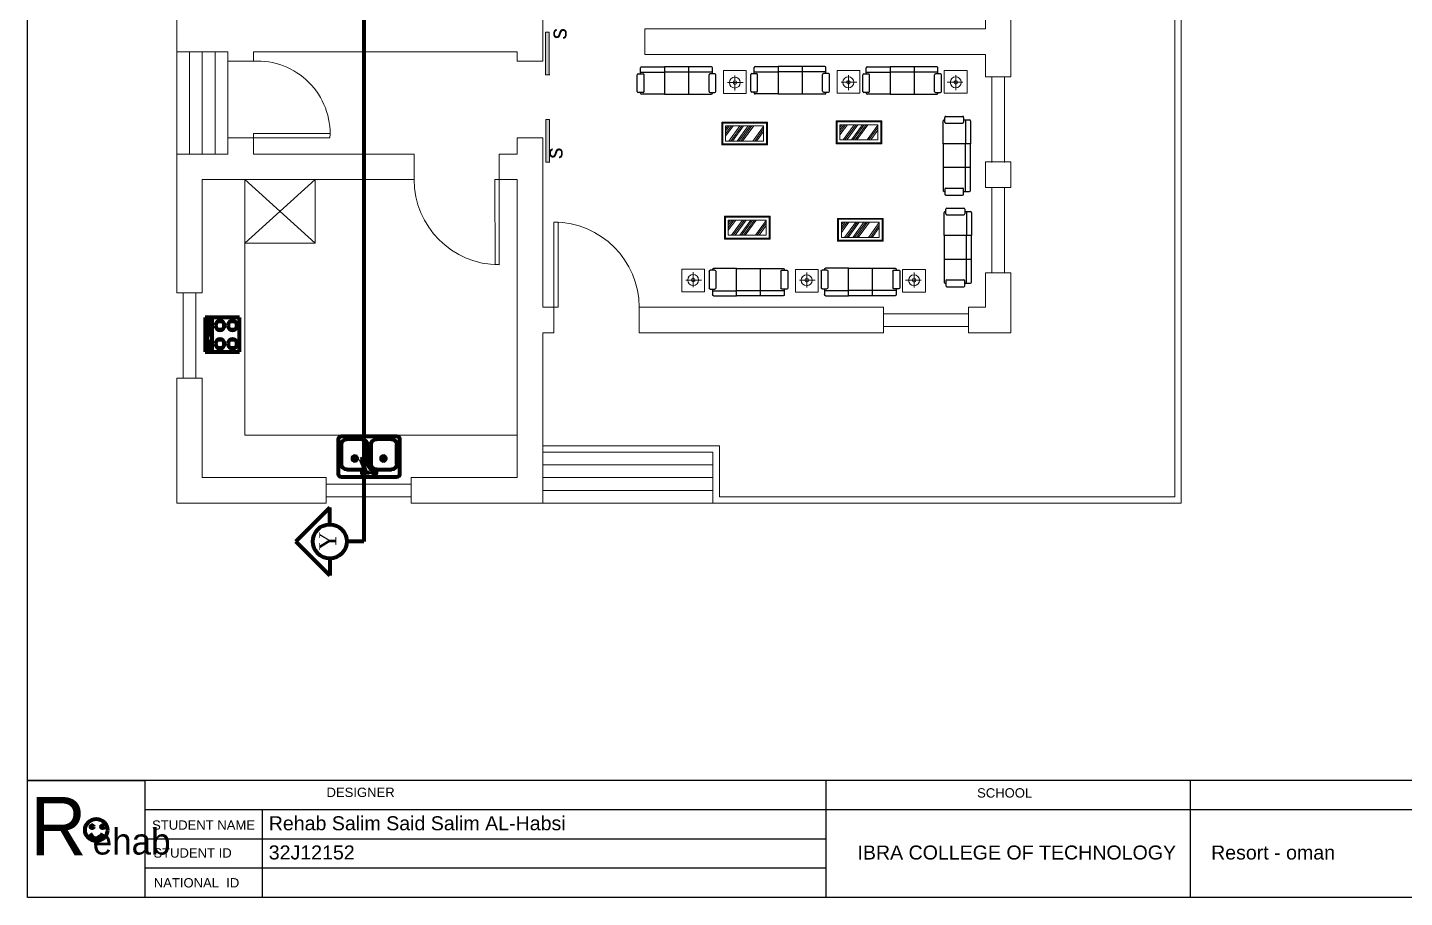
# Model space of a CAD drawing. Header units: inches. Extents: x -59 to 212, y 9 to 737.
# Drawn here: x 56.9 to 132.9, y 274.4 to 322.4 of the extents above; entities that cross this region are included whole.
import ezdxf

# ---------------------------------------------------------------- set-up
doc = ezdxf.new("R2010")
doc.units = ezdxf.units.IN
doc.header["$MEASUREMENT"] = 0
doc.linetypes.add('LÍNEAS_OCULTAS2', pattern=[4.7625, 3.175, -1.5875])
for name, color, linetype in [('1', 8, 'Continuous'), ('A_WALL_3D', 1, 'Continuous'), ('DIM', 3, 'Continuous'), ('FUR', 6, 'Continuous'), ('厨具', 2, 'Continuous')]:
    doc.layers.add(name, color=color, linetype=linetype)
doc.layers.add('arco', color=51, linetype='LÍNEAS_OCULTAS2', lineweight=35)
doc.layers.add('EJES', color=2, linetype='Continuous', lineweight=100)
doc.styles.get("Standard").update_dxf_attribs({"font": 'arial.ttf'})
doc.styles.add('STYLUS', font='stylu.ttf')

# ---------------------------------------------------------------- blocks, each defined once
blk = doc.blocks.new('SOFA3人')
for p, q in [((-80, 1500), (-80, 2170)), ((-50, 2200), (-30, 2200)), ((-30, 2130), (-30, 2270)), ((0, 2300), (490, 2300)), ((0, 2100), (490, 2100)), ((520, 2270), (520, 2130)), ((520, 2200), (690, 2200)), ((570, 2200), (570, 1500)), ((720, 2170), (720, 1500)), ((720, 1500), (-80, 1500)), ((720, 1500), (-80, 1500)), ((-80, 1500), (-80, 800)), ((570, 770), (570, 1500)), ((720, 800), (720, 1500)), ((-80, 800), (-80, 130)), ((720, 800), (-80, 800)), ((720, 800), (-80, 800)), ((570, 100), (570, 800)), ((720, 130), (720, 800)), ((-50, 100), (-30, 100)), ((-30, 170), (-30, 30)), ((0, 200), (490, 200)), ((0, 0), (490, 0)), ((520, 30), (520, 170)), ((520, 100), (690, 100))]:
    blk.add_line(p, q)
for centre, start, end in [((-50, 2170), 90, 180), ((0, 2270), 90, 180), ((0, 2130), 180, 270), ((490, 2270), 0, 90), ((490, 2130), 270, 0), ((690, 2170), 0, 90), ((-50, 130), 180, 270), ((0, 170), 90, 180), ((0, 30), 180, 270), ((490, 170), 0, 90), ((490, 30), 270, 0), ((690, 130), 270, 0)]:
    blk.add_arc(centre, 30, start, end)
blk = doc.blocks.new('A$C5C984DDA')
at = {"layer": 'FUR', "rotation": 90}
blk.add_blockref('SOFA3人', (2300, 80), dxfattribs=at)
blk = doc.blocks.new('Z1')
at = {"layer": '厨具', "color": 177, "lineweight": 100, "true_color": 0x293189}
for p, q in [((0, 0), (750, 0)), ((0, -750), (0, 0)), ((750, 0), (750, -750)), ((0, -50), (750, -50)), ((0, -150), (750, -150)), ((175, -225), (175, -275)), ((575, -225), (575, -275)), ((75, -325), (125, -325)), ((75, -600), (125, -600)), ((175, -425), (175, -375)), ((175, -500), (175, -550)), ((275, -325), (225, -325)), ((275, -600), (225, -600)), ((475, -325), (525, -325)), ((475, -600), (525, -600)), ((575, -425), (575, -375)), ((575, -500), (575, -550)), ((675, -325), (625, -325)), ((675, -600), (625, -600)), ((750, -750), (0, -750)), ((175, -700), (175, -650)), ((575, -700), (575, -650))]:
    blk.add_line(p, q, dxfattribs=at)
for centre, radius in [((100, -100), 25), ((175, -325), 100), ((175, -100), 25), ((275, -100), 25), ((350, -100), 25), ((575, -325), 100), ((550, -100), 25), ((650, -100), 25), ((175, -600), 100), ((575, -600), 100)]:
    blk.add_circle(centre, radius, dxfattribs=at)
blk = doc.blocks.new('XCP2')
at = {"layer": '厨具', "color": 177, "lineweight": 100, "true_color": 0x293189}
for p, q in [((0, 0), (0, -483)), ((800, 38), (38, 38)), ((838, -483), (838, 0)), ((38, -406), (38, -140)), ((114, -64), (318, -64)), ((380, -35), (307, -208)), ((328, -220), (441, -70)), ((394, -141), (394, -406)), ((417, -22), (434, -32)), ((444, -406), (444, -140)), ((521, -64), (724, -64)), ((800, -140), (800, -406)), ((307, -208), (328, -220)), ((38, -521), (800, -521)), ((318, -483), (114, -483)), ((724, -483), (521, -483))]:
    blk.add_line(p, q, dxfattribs=at)
for centre, radius in [((343, -25), 25.4), ((495, -25), 25.4), ((222, -216), 31.8), ((616, -216), 31.8)]:
    blk.add_circle(centre, radius, dxfattribs=at)
for centre, radius, start, end in [((38, 0), 38.1, 90, 180), ((800, 0), 38.1, 0, 90), ((114, -140), 76.2, 90, 180), ((318, -140), 76.2, 56.607, 90), ((404, -44), 25.4, 60, 159.4623), ((422, -54), 25.4, 320.5377, 60), ((521, -140), 76.2, 90, 180), ((724, -140), 76.2, 0, 90), ((38, -483), 38.1, 180, 270), ((114, -406), 76.2, 180, 270), ((318, -406), 76.2, 270, 0), ((521, -406), 76.2, 180, 270), ((724, -406), 76.2, 270, 0), ((800, -483), 38.1, 270, 0)]:
    blk.add_arc(centre, radius, start, end, dxfattribs=at)

msp = doc.modelspace()

# ---------------------------------------------------------------- hatches: boundary and pattern name
at = {"lineweight": 0}
h = msp.add_hatch(color=7, dxfattribs=at)
h.dxf.hatch_style = 1
h.paths.add_polyline_path([(85.71821, 322.12072), (85.50759, 322.12072), (85.50759, 319.77209), (85.71821, 319.77209)])
h = msp.add_hatch(color=7, dxfattribs=at)
h.dxf.hatch_style = 1
h.paths.add_polyline_path([(85.72742, 317.30793), (85.5168, 317.30793), (85.5168, 314.95929), (85.72742, 314.95929)])
at = {"lineweight": 100, "true_color": 0x000000}
h = msp.add_hatch(color=18, dxfattribs=at)
h.dxf.hatch_style = 1
h.paths.add_polyline_path([(60.40573, 278.30324, 1), (60.56976, 278.30324, 1)])
h.paths.add_polyline_path([(61.15094, 278.30324, 1), (60.9869, 278.30324, 1)])

# ---------------------------------------------------------------- linework, layer by layer
at = {"color": 240, "true_color": 0xed1f24}
for p, q in [((56.92407, 274.40233), (56.92407, 374.89727)), ((56.92407, 274.40233), (56.92407, 374.89727)), ((211.96114, 280.84431), (56.92407, 280.84431)), ((121.078, 280.84431), (121.078, 274.40233)), ((211.96114, 279.23382), (63.39782, 279.23382)), ((69.87157, 279.23382), (69.87157, 274.40233)), ((100.98408, 277.62332), (63.39782, 277.62332)), ((100.98408, 276.01283), (63.39782, 276.01283)), ((211.96114, 274.40233), (56.92407, 274.40233)), ((211.96114, 274.40233), (56.92407, 274.40233))]:
    msp.add_line(p, q, dxfattribs=at)
at = {"color": 18, "lineweight": 0, "true_color": 0x000000}
for p, q in [((120.23344, 296.49906), (120.23344, 362.49573)), ((120.58574, 296.14676), (120.58574, 362.84803)), ((85.35619, 299.31742), (95.10303, 299.31742)), ((85.35619, 298.96512), (94.75074, 298.96512)), ((94.75074, 296.14676), (94.75074, 298.96512)), ((95.10303, 296.49906), (95.10303, 299.31742)), ((85.35619, 298.26053), (94.75074, 298.26053)), ((85.35619, 297.55594), (94.75074, 297.55594)), ((85.35619, 296.85135), (94.75074, 296.85135)), ((95.10303, 296.49906), (120.23344, 296.49906)), ((85.35619, 296.14676), (120.58574, 296.14676))]:
    msp.add_line(p, q, dxfattribs=at)
at = {"lineweight": 0}
for p, q in [((85.35619, 337.01303), (85.35619, 320.52374)), ((65.15792, 326.96626), (65.15792, 321.04231)), ((109.78201, 322.31147), (109.78201, 323.79394)), ((111.19119, 319.66361), (111.19119, 323.79394)), ((109.78201, 322.31147), (90.99292, 322.31147)), ((90.99292, 322.31147), (90.99292, 320.90228)), ((65.15792, 321.04231), (67.97628, 321.04231)), ((65.15792, 321.04231), (65.15792, 315.40558)), ((65.86251, 321.04231), (65.86251, 315.40558)), ((66.5671, 321.04231), (66.5671, 315.40558)), ((67.27169, 321.04231), (67.27169, 315.40558)), ((67.97628, 321.04231), (67.97628, 320.52374)), ((67.97628, 321.04231), (67.97628, 315.40558)), ((69.38547, 321.04231), (69.38547, 320.52374)), ((69.38547, 321.04231), (83.94701, 321.04231)), ((83.94701, 321.04231), (83.94701, 320.52374)), ((109.78201, 320.90228), (90.99292, 320.90228)), ((109.78201, 319.66361), (109.78201, 320.90228)), ((67.97628, 320.52374), (69.38547, 320.52374)), ((83.94701, 320.52374), (85.35619, 320.52374)), ((109.78201, 319.66361), (111.19119, 319.66361)), ((110.1343, 319.66361), (110.1343, 314.93585)), ((110.8389, 319.66361), (110.8389, 314.93585)), ((67.97628, 316.29619), (67.97628, 315.40558)), ((67.97628, 316.29619), (69.38547, 316.29619)), ((73.61301, 316.29619), (69.38547, 316.2969)), ((69.38547, 316.29619), (69.38547, 315.40558)), ((69.38551, 316.53177), (73.61305, 316.53105)), ((83.94701, 316.29619), (83.94701, 315.40558)), ((83.94701, 316.29619), (85.35619, 316.29619)), ((85.35619, 316.29619), (85.35619, 306.95049)), ((67.97628, 315.40558), (65.15792, 315.40558)), ((65.15792, 315.40558), (65.15792, 307.74511)), ((69.38547, 315.40558), (78.25743, 315.40558)), ((78.25743, 315.40558), (78.25743, 313.9964)), ((82.9547, 315.40558), (83.94701, 315.40558)), ((82.9547, 315.40558), (82.9547, 313.9964)), ((109.78201, 313.55716), (109.78201, 314.96634)), ((109.78201, 314.96634), (111.19119, 314.96634)), ((111.19119, 313.55716), (111.19119, 314.96634)), ((69.38547, 313.9964), (66.5671, 313.9964)), ((66.5671, 313.9964), (66.5671, 307.74511)), ((69.38547, 313.9964), (78.25743, 313.9964)), ((82.9547, 313.9964), (83.94701, 313.9964)), ((83.94701, 313.9964), (83.94701, 306.95049)), ((109.78201, 313.55716), (111.19119, 313.55716)), ((110.1343, 313.55716), (110.1343, 308.85988)), ((110.8389, 313.55716), (110.8389, 308.85988)), ((109.78201, 306.95049), (109.78201, 308.85988)), ((109.78201, 308.85988), (111.19119, 308.85988)), ((111.19119, 305.54131), (111.19119, 308.85988)), ((65.15792, 307.74511), (66.5671, 307.74511)), ((65.51022, 307.74511), (65.51022, 303.04784)), ((66.21481, 307.74511), (66.21481, 303.04784)), ((83.94701, 297.55594), (83.94701, 306.95049)), ((85.35619, 306.95049), (85.9764, 306.95049)), ((85.9764, 306.95049), (85.9764, 305.54131)), ((90.67367, 306.95049), (104.15175, 306.95049)), ((90.67367, 306.95049), (90.67367, 305.54131)), ((104.15175, 306.95049), (104.15175, 305.54131)), ((104.15175, 306.59819), (108.84902, 306.59819)), ((108.84902, 306.95049), (109.78201, 306.95049)), ((108.84902, 306.95049), (108.84902, 305.54131)), ((85.35619, 305.54131), (85.9764, 305.54131)), ((85.35619, 296.14676), (85.35619, 305.54131)), ((90.67367, 305.54131), (104.15175, 305.54131)), ((104.15175, 305.8936), (108.84902, 305.8936)), ((108.84902, 305.54131), (111.19119, 305.54131)), ((65.15792, 303.04784), (65.15792, 296.14676)), ((65.15792, 303.04784), (66.5671, 303.04784)), ((66.5671, 303.04784), (66.5671, 297.55594)), ((66.5671, 297.55594), (73.40198, 297.55594)), ((73.40198, 297.55594), (73.40198, 296.14676)), ((78.09925, 297.55594), (83.94701, 297.55594)), ((78.09925, 297.55594), (78.09925, 296.14676)), ((65.15792, 296.14676), (73.40198, 296.14676)), ((78.09925, 296.14676), (85.35619, 296.14676))]:
    msp.add_line(p, q, dxfattribs=at)
at = {"color": 2, "lineweight": 0}
for p, q in [((85.50759, 319.77209), (85.50759, 322.12072)), ((85.50759, 322.12072), (85.71821, 322.12072)), ((85.71821, 322.12072), (85.71821, 319.77209)), ((85.50759, 319.77209), (85.74246, 319.77209)), ((85.5168, 317.30793), (85.72742, 317.30793)), ((85.5168, 314.95929), (85.5168, 317.30793)), ((85.72742, 317.30793), (85.72742, 314.95929)), ((69.38551, 316.53177), (69.38551, 316.2969)), ((85.5168, 314.95929), (85.75167, 314.95929)), ((82.71983, 313.99636), (82.9547, 313.9964)), ((82.71983, 313.99636), (82.72062, 309.29908)), ((82.95549, 309.29912), (82.9547, 313.9964)), ((86.21047, 311.6478), (85.97561, 311.64776)), ((85.97561, 311.64776), (85.9764, 306.95049)), ((86.21126, 306.95053), (86.21047, 311.6478)), ((82.71957, 309.31279), (82.95444, 309.31283)), ((86.21126, 306.95053), (85.9764, 306.95053))]:
    msp.add_line(p, q, dxfattribs=at)
at = {"color": 177, "lineweight": 0, "true_color": 0x293189}
for p, q in [((68.91574, 313.9964), (68.91574, 299.90458)), ((72.79083, 313.9964), (68.91574, 310.48736)), ((68.91574, 313.9964), (72.79083, 310.48736)), ((68.91574, 299.90458), (83.94701, 299.90458))]:
    msp.add_line(p, q, dxfattribs=at)
at = {"color": 0, "lineweight": 0}
for p, q in [((73.40198, 297.20365), (78.09925, 297.20365)), ((73.40198, 296.49906), (78.09925, 296.49906))]:
    msp.add_line(p, q, dxfattribs=at)
at = {"color": 240}
for p in [(100.98408, 280.84431), (100.98408, 277.62332)]:
    msp.add_line(p, (100.98408, 274.40233), dxfattribs=at)
at = {"color": 177, "lineweight": 0, "true_color": 0x293189}
msp.add_lwpolyline([(68.91574, 313.9964), (72.79083, 313.9964), (72.79083, 310.48736), (68.91574, 310.48736)], close=True, dxfattribs=at)
at = {"color": 240, "true_color": 0xed1f24}
msp.add_lwpolyline([(56.92407, 280.84431), (63.39782, 280.84431), (63.39782, 274.40233), (56.92407, 274.40233)], close=True, dxfattribs=at)
at = {"color": 18, "lineweight": 100, "true_color": 0x000000}
for centre, radius in [((60.71802, 278.12198), 0.61719), ((60.48774, 278.30324), 0.08202), ((61.06892, 278.30324), 0.08202)]:
    msp.add_circle(centre, radius, dxfattribs=at)
msp.add_arc((60.7168, 278.02109), 0.3441, 194.0957776, 346.8635285, dxfattribs=at)
at = {"layer": '1', "lineweight": 0}
for p, q in [((95.29253, 317.11228), (95.24012, 317.16469)), ((95.76278, 316.95506), (95.44975, 316.52561)), ((95.66231, 316.95506), (95.44975, 316.66345)), ((95.56184, 316.95506), (95.44975, 316.80129)), ((95.86326, 316.95506), (95.44975, 316.38777)), ((96.24054, 316.95506), (95.62932, 316.11655)), ((96.34101, 316.95506), (95.7298, 316.11655)), ((96.44149, 316.95506), (95.83027, 316.11655)), ((96.69535, 316.95506), (96.08413, 316.11655)), ((96.79582, 316.95506), (96.18461, 316.11655)), ((96.8963, 316.95506), (96.28508, 316.11655)), ((96.99677, 316.95506), (96.38556, 316.11655)), ((97.54601, 316.93114), (96.95223, 316.11655)), ((97.70323, 317.11228), (97.75564, 317.16469)), ((101.59587, 317.18037), (101.54346, 317.23278)), ((102.06613, 317.02315), (101.75309, 316.5937)), ((101.96565, 317.02315), (101.75309, 316.73154)), ((101.86518, 317.02315), (101.75309, 316.86938)), ((102.1666, 317.02315), (101.75309, 316.45586)), ((102.54388, 317.02315), (101.93267, 316.18464)), ((102.64435, 317.02315), (102.03314, 316.18464)), ((102.74483, 317.02315), (102.13361, 316.18464)), ((102.99869, 317.02315), (102.38748, 316.18464)), ((103.09916, 317.02315), (102.48795, 316.18464)), ((103.19964, 317.02315), (102.58842, 316.18464)), ((103.30011, 317.02315), (102.6889, 316.18464)), ((103.84935, 316.99924), (103.25557, 316.18464)), ((103.84935, 316.8614), (103.35605, 316.18464)), ((104.00657, 317.18037), (104.05898, 317.23278)), ((97.54601, 316.79331), (97.05271, 316.11655)), ((97.54601, 316.65547), (97.15318, 316.11655)), ((103.84935, 316.72356), (103.45652, 316.18464)), ((95.29253, 315.95933), (95.24012, 315.90693)), ((97.70323, 315.95933), (97.75564, 315.90693)), ((101.59587, 316.02742), (101.54346, 315.97502)), ((104.00657, 316.02742), (104.05898, 315.97502)), ((95.43365, 311.92386), (95.38124, 311.97627)), ((95.90391, 311.76664), (95.59087, 311.33719)), ((95.80343, 311.76664), (95.59087, 311.47503)), ((95.70296, 311.76664), (95.59087, 311.61287)), ((96.00438, 311.76664), (95.59087, 311.19935)), ((96.38166, 311.76664), (95.77045, 310.92813)), ((96.48214, 311.76664), (95.87092, 310.92813)), ((96.58261, 311.76664), (95.9714, 310.92813)), ((96.83647, 311.76664), (96.22526, 310.92813)), ((96.93695, 311.76664), (96.32573, 310.92813)), ((97.03742, 311.76664), (96.42621, 310.92813)), ((97.1379, 311.76664), (96.52668, 310.92813)), ((97.68714, 311.74272), (97.09336, 310.92813)), ((97.68714, 311.60489), (97.19383, 310.92813)), ((97.84436, 311.92386), (97.89676, 311.97627)), ((101.676, 311.80442), (101.6236, 311.85683)), ((102.14626, 311.6472), (101.83322, 311.21775)), ((102.04579, 311.6472), (101.83322, 311.35559)), ((101.94531, 311.6472), (101.83322, 311.49343)), ((102.24674, 311.6472), (101.83322, 311.07991)), ((102.62402, 311.6472), (102.0128, 310.80869)), ((102.72449, 311.6472), (102.11328, 310.80869)), ((102.82497, 311.6472), (102.21375, 310.80869)), ((103.07883, 311.6472), (102.46761, 310.80869)), ((103.1793, 311.6472), (102.56809, 310.80869)), ((103.27978, 311.6472), (102.66856, 310.80869)), ((103.38025, 311.6472), (102.76904, 310.80869)), ((103.92949, 311.62329), (103.33571, 310.80869)), ((104.08671, 311.80442), (104.13912, 311.85683)), ((97.68714, 311.46705), (97.2943, 310.92813)), ((103.92949, 311.48545), (103.43618, 310.80869)), ((103.92949, 311.34761), (103.53666, 310.80869)), ((95.43365, 310.77091), (95.38124, 310.71851)), ((97.84436, 310.77091), (97.89676, 310.71851)), ((101.676, 310.65147), (101.6236, 310.59907)), ((104.08671, 310.65147), (104.13912, 310.59907))]:
    msp.add_line(p, q, dxfattribs=at)
for points in [[(95.29253, 317.11228), (95.29253, 315.95933), (97.70323, 315.95933), (97.70323, 317.11228)], [(101.59587, 317.18037), (101.59587, 316.02742), (104.00657, 316.02742), (104.00657, 317.18037)], [(95.43365, 311.92386), (95.43365, 310.77091), (97.84436, 310.77091), (97.84436, 311.92386)], [(101.676, 311.80442), (101.676, 310.65147), (104.08671, 310.65147), (104.08671, 311.80442)]]:
    msp.add_lwpolyline(points, close=True, dxfattribs=at)
at = {"layer": 'A_WALL_3D', "lineweight": 0}
msp.add_arc((69.62342, 316.53401), 3.99668, 356.5886562, 93.4017999, dxfattribs=at)
at = {"layer": 'A_WALL_3D', "color": 2, "lineweight": 0}
for centre, start, end in [((82.9547, 313.9964), 180.0097053, 270.0096311), ((85.9764, 306.95049), 0.0097053, 90.0096311)]:
    msp.add_arc(centre, 4.69728, start, end, dxfattribs=at)
at = {"layer": 'DIM', "lineweight": 0}
for p, q in [((95.55881, 319.34655), (96.4236, 319.34655)), ((95.95617, 319.7438), (95.95617, 318.91737)), ((101.82408, 319.36158), (102.68887, 319.36158)), ((102.22144, 319.75882), (102.22144, 318.93239)), ((108.54519, 319.36158), (107.6804, 319.36158)), ((108.14783, 319.75882), (108.14783, 318.93239)), ((93.65664, 308.05999), (93.65664, 308.88643)), ((99.9219, 308.04497), (99.9219, 308.8714)), ((105.84829, 308.04497), (105.84829, 308.8714)), ((93.25928, 308.45724), (94.12407, 308.45724)), ((99.52454, 308.44222), (100.38934, 308.44222)), ((106.24566, 308.44222), (105.38086, 308.44222))]:
    msp.add_line(p, q, dxfattribs=at)
for centre, radius in [((95.95617, 319.34655), 0.30241), ((95.95617, 319.34655), 0.10117), ((102.22144, 319.36158), 0.30241), ((102.22144, 319.36158), 0.10117), ((108.14783, 319.36158), 0.30241), ((108.14783, 319.36158), 0.10117), ((93.65664, 308.45724), 0.30241), ((93.65664, 308.45724), 0.10117), ((99.9219, 308.44222), 0.30241), ((99.9219, 308.44222), 0.10117), ((105.84829, 308.44222), 0.30241), ((105.84829, 308.44222), 0.10117)]:
    msp.add_circle(centre, radius, dxfattribs=at)
at = {"layer": 'EJES', "color": 18, "true_color": 0x000000}
for p, q in [((75.48364, 371.54631), (75.48364, 294.0372)), ((71.72583, 294.0372), (73.60473, 295.91611)), ((73.60473, 292.15829), (71.72583, 294.0372)), ((75.48364, 294.0372), (74.54419, 294.0372)), ((73.60473, 293.09775), (73.60473, 292.15829))]:
    msp.add_line(p, q, dxfattribs=at)
at = {"layer": 'EJES'}
msp.add_line((73.60473, 294.97666), (73.60473, 295.91611), dxfattribs=at)
at = {"layer": 'EJES', "color": 18, "true_color": 0x000000}
msp.add_circle((73.60473, 294.0372), 0.93945, dxfattribs=at)
at = {"layer": 'FUR', "lineweight": 0}
for points in [[(96.59, 318.74749), (96.59, 320.00525), (95.33223, 320.00525), (95.33223, 318.74749)], [(102.85526, 318.76251), (102.85526, 320.02027), (101.5975, 320.02027), (101.5975, 318.76251)], [(107.51401, 318.76251), (107.51401, 320.02027), (108.77177, 320.02027), (108.77177, 318.76251)], [(97.75564, 315.90693), (97.75564, 317.16469), (95.24012, 317.16469), (95.24012, 315.90693)], [(95.44975, 316.95506), (95.44975, 316.11655), (97.54601, 316.11655), (97.54601, 316.95506)], [(104.05898, 315.97502), (104.05898, 317.23278), (101.54346, 317.23278), (101.54346, 315.97502)], [(101.75309, 317.02315), (101.75309, 316.18464), (103.84935, 316.18464), (103.84935, 317.02315)], [(97.89676, 310.71851), (97.89676, 311.97627), (95.38124, 311.97627), (95.38124, 310.71851)], [(95.59087, 311.76664), (95.59087, 310.92813), (97.68714, 310.92813), (97.68714, 311.76664)], [(104.13912, 310.59907), (104.13912, 311.85683), (101.6236, 311.85683), (101.6236, 310.59907)], [(101.83322, 311.6472), (101.83322, 310.80869), (103.92949, 310.80869), (103.92949, 311.6472)], [(94.29046, 309.0563), (94.29046, 307.79854), (93.0327, 307.79854), (93.0327, 309.0563)], [(100.55573, 309.04128), (100.55573, 307.78352), (99.29797, 307.78352), (99.29797, 309.04128)], [(105.21447, 309.04128), (105.21447, 307.78352), (106.47223, 307.78352), (106.47223, 309.04128)]]:
    msp.add_lwpolyline(points, close=True, dxfattribs=at)

# ---------------------------------------------------------------- block references
at = {"layer": 'FUR', "lineweight": 0, "xscale": 0.001886640870341595, "yscale": 0.001886640870341595, "zscale": 0.001886640870341595}
for p in [(90.5692, 318.70182), (96.83446, 318.71684), (103.015, 318.70166)]:
    msp.add_blockref('A$C5C984DDA', p, dxfattribs=at)
at = {"layer": 'FUR', "lineweight": 0, "yscale": 0.001886640870341595, "zscale": 0.001886640870341595}
for p, xscale, rotation in [((107.45021, 317.48433), 0.001886640870341595, 270), ((107.51122, 312.42632), 0.001886640870341595, 270), ((94.53493, 309.08695), -0.001886640870341595, 180), ((100.71546, 309.10214), -0.001886640870341595, 180)]:
    msp.add_blockref('A$C5C984DDA', p, dxfattribs=dict(at, xscale=xscale, rotation=rotation))
at = {"layer": '厨具', "color": 159, "lineweight": 0, "true_color": 0x22346e, "xscale": -0.002524375305281828, "yscale": 0.002524375305281828, "zscale": 0.002524375305281828, "rotation": 90}
msp.add_blockref('Z1', (66.71922, 306.38795), dxfattribs=at)
at = {"layer": '厨具', "color": 177, "lineweight": 0, "true_color": 0x293189, "xscale": -0.004024291124455987, "yscale": 0.004024291124455987, "zscale": 0.004024291124455987, "rotation": 180}
msp.add_blockref('XCP2', (74.08665, 297.74226), dxfattribs=at)

# ---------------------------------------------------------------- texts
at = {"color": 18, "true_color": 0x000000}
for s, height, p in [('DESIGNER', 0.515359, (73.42445, 279.94153)), ('SCHOOL', 0.515359, (109.32516, 279.91144)), ('STUDENT NAME', 0.5153587, (63.79754, 278.13627)), ('STUDENT ID', 0.515359, (63.87146, 276.59964)), ('NATIONAL  ID', 0.5153587, (63.88994, 274.95221))]:
    msp.add_text(s, height=height, dxfattribs=at).set_placement(p)
at = {"color": 3}
for s, p in [('Rehab Salim Said Salim AL-Habsi', (70.23463, 278.10824)), ('32J12152', (70.23463, 276.49774)), ('IBRA COLLEGE OF TECHNOLOGY', (102.72313, 276.49428)), ('Resort - oman', (122.23642, 276.49428))]:
    msp.add_text(s, height=0.773038, dxfattribs=at).set_placement(p)
at = {"color": 2, "lineweight": 0, "char_height": 0.93945, "attachment_point": 1, "rotation": 87.4517719, "style": 'STYLUS'}
for insert in [(85.71821, 321.75184), (85.49574, 315.16464)]:
    msp.add_mtext_dynamic_manual_height_columns('s', width=0.1453898, gutter_width=2.12639, heights=[0], dxfattribs=dict(at, insert=insert))
at = {"color": 5, "lineweight": 0, "insert": (57.07579, 279.9437), "char_height": 3.2103233, "attachment_point": 1}
msp.add_mtext_dynamic_manual_height_columns('{\\fBlackadder ITC|b0|i0|c0|p82;R}', width=2.1558242, gutter_width=1, heights=[0], dxfattribs=at)
at = {"lineweight": 0, "insert": (60.51569, 278.21451), "char_height": 1.4471532, "attachment_point": 1}
msp.add_mtext_dynamic_manual_height_columns('{\\fBlackadder ITC|b0|i0|c0|p82;ehab}', width=2.1558242, gutter_width=1, heights=[0], dxfattribs=at)
at = {"layer": 'arco', "color": 18, "true_color": 0x000000, "insert": (73.01883, 293.54888), "char_height": 0.9394545, "width": 0.5479471, "attachment_point": 1, "rotation": 90}
msp.add_mtext('\\pt0.54795;{\\fTimes New Roman|b0|i0|c0|p18;Y}', dxfattribs=at)

doc.saveas('drawing.dxf')
